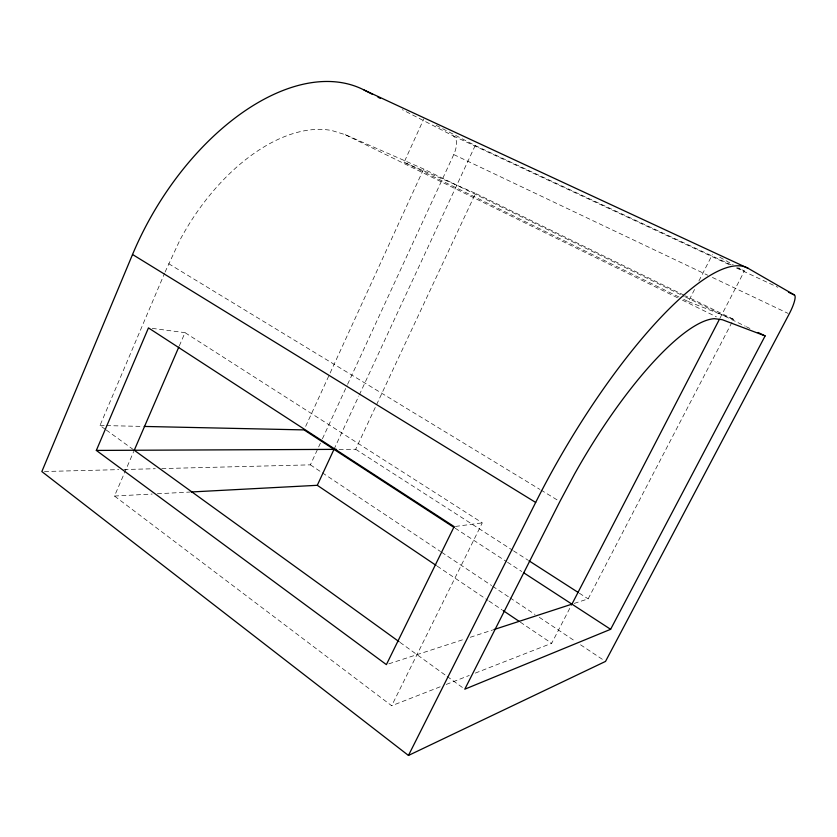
<?xml version="1.0" encoding="UTF-8"?>
<svg xmlns="http://www.w3.org/2000/svg" width="837" height="837" viewBox="0 0 837 837"><rect width="100%" height="100%" fill="white"/><g stroke="black" fill="none" stroke-linecap="round" stroke-linejoin="round"><path stroke-width="0.63" stroke-dasharray="4.18 3.14" d="M105.19 429.235L100.001 425.489L164.575 273.28M165.077 272.077L179.746 240.418A163.675 95.292 -59.7 0 1 331.933 130.562L345.231 134.663L423.648 169.001L684.258 296.382M440.157 686.811L391.674 705.737L114.491 496.038L133.753 451.425M179.327 345.859L185.019 332.655L482.3 522.853L391.674 705.737M678.985 297.009L404.104 162.284L423.794 118.969M305.683 426.347L329.6 374.16M330.144 372.978L423.648 169.001M161.782 468.574L310.381 464.849L321.879 439.98M322.423 438.797L347.052 385.501M347.596 384.319L453.759 154.573A16.562 8.318 -65.6 0 0 453.309 135.918L402.294 109.678M333.984 449.375L358.77 396.068M359.314 394.876L475.207 145.554L434.079 124.284M339.09 449.354L355.673 449.281L475.552 193.368L684.268 295.283M683.662 299.301L688.349 301.602L694.794 288.974M698.905 280.939L712.392 254.553M475.311 673.094L551.677 643.287L571.933 604.147M719.977 318.196L744.407 271.031L738.789 267.882M574.255 603.393L588.149 598.863L733.515 319.336L685.44 295.859M446.226 684.446L469.254 675.459M388.839 663.825L465.341 638.893M470.3 637.271L492.606 629.999M455.443 526.442L482.3 522.853M114.491 496.038L152.198 494.039M157.398 493.767L189.894 492.051M44.455 471.503L118.76 469.641M123.97 469.515L155.263 468.73M100.001 425.489L105.2 425.604M106.498 425.625L142.886 426.41M152.24 328.386L185.019 332.655M688.349 301.602L733.515 319.336M404.104 162.284L475.552 193.368M475.207 145.554L731.412 264.973M737.313 267.725L744.407 271.031M453.309 135.918L729.268 264.618M736.372 267.924L777.824 287.258M453.759 154.573L707.715 275.216M712.433 277.455L788.035 313.373M685.43 296.957L745.212 326.179M746.374 326.754L749.889 328.47M345.231 134.663L677.761 297.857M682.448 300.159L716.399 316.825M719.715 257.179L733.181 264.733M168.635 263.686L539.813 489.363M540.922 490.032L557.641 500.202M355.673 449.281L512.485 550.181M513.583 550.882L527.833 560.058M579.371 593.224L588.149 598.863M455.15 528.178L506.448 561.554M507.536 562.265L521.723 571.493M310.381 464.849L321.23 472.078M322.318 472.8L440.586 551.573M441.674 552.294L491.591 585.544M492.669 586.266L508.948 597.105M510.036 597.827L534.989 614.452M539.331 617.34L575.134 641.184M580.564 644.804L603.351 659.974M437.176 566.115L487.95 600.338M489.028 601.06L501.991 609.796M520.352 622.173L551.677 643.287M106.226 429.988L134.255 450.254M400.055 642.397L446.079 675.679M447.125 676.422L463.74 688.443"/><path stroke-width="1.26" d="M132.539 254.49L41.85 471.566L408.456 755.445L605.517 661.418L789.207 313.927A19.23 4.3 -62.1 0 0 794.407 294.99L748.278 268.395L364.032 89.998A211.667 123.866 -59.7 0 0 132.539 254.49L535.67 502.441A251.498 67.326 -59.7 0 1 748.278 268.395M96.339 450.421L148.463 327.895L454.167 526.609L386.391 664.62L96.339 450.421L336.537 449.364M178.804 347.062L134.255 450.254L398.998 641.634M191.192 491.978L317.286 485.303L333.984 449.375M408.456 755.445L535.67 502.441M719.381 319.357L571.933 604.147L493.851 629.602M765.123 335.909L722.258 319.692L714.317 318.677A194.069 51.57 -59.7 0 0 574.538 474.045L559.869 501.551L464.786 689.196L610.623 629.309L765.123 335.909L758.092 332.477M144.194 426.441L304.051 429.904L454.052 527.467M788.485 292.228L794.407 294.99M364.032 89.998L372.151 94.173M377.947 97.155L380.27 98.347M528.932 560.759L578.283 592.512M523.91 572.906L610.623 629.309M317.286 485.303L436.098 565.393M503.068 610.529L519.275 621.441"/></g></svg>
